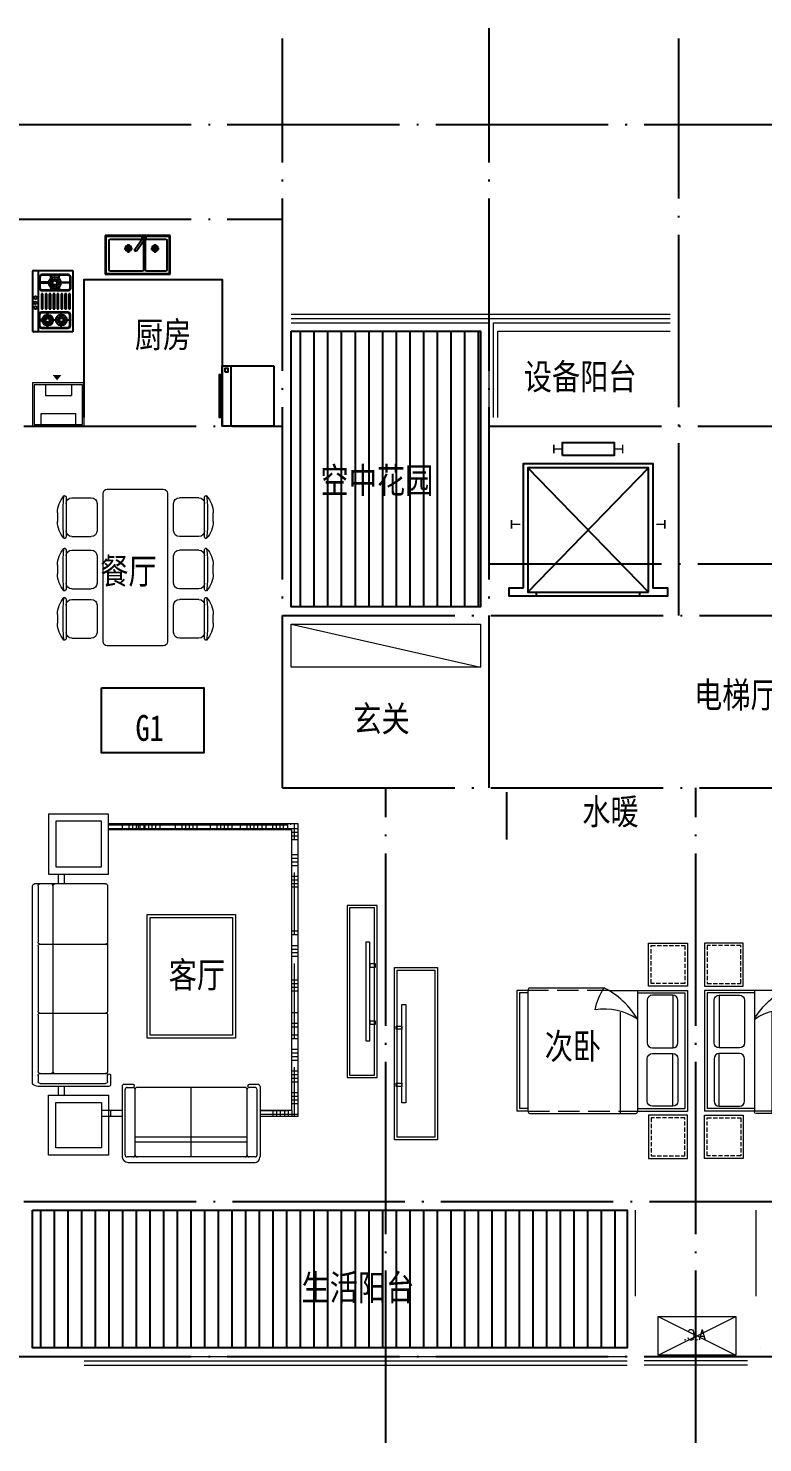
# Model space of a CAD drawing. Extents: x 164940 to 3842273, y 640355 to 1124023.
# Drawn here: x 3739985 to 3748510, y 1096471 to 1112888 of the extents above; entities that cross this region are included whole.
import ezdxf
from ezdxf.enums import TextEntityAlignment as Align

# ---------------------------------------------------------------- set-up
doc = ezdxf.new("R2010")
doc.units = 0
doc.header["$LTSCALE"] = 1000
doc.header["$MEASUREMENT"] = 0
for name, pattern in [('ACAD_ISO02W100', [15, 12, -3]), ('DASH', [0.35, 0.25, -0.1]), ('DOTE', [2.4200000000000004, 2, -0.2, 0.02, -0.2])]:
    doc.linetypes.add(name, pattern=pattern)
for name, color, linetype, lineweight in [('-家具', 33, 'Continuous', 9), ('fd', 4, 'Continuous', 5), ('家具', 33, 'Continuous', 5), ('房建名称', 7, 'Continuous', 0), ('看线', 5, 'Continuous', 0)]:
    doc.layers.add(name, color=color, linetype=linetype, lineweight=lineweight)
for name, color, linetype in [('-文字', 7, 'Continuous'), ('13fix', 154, 'Continuous'), ('DOTE', 1, 'DOTE'), ('HACTH', 8, 'Continuous'), ('hz', 254, 'Continuous'), ('STAIR', 43, 'Continuous'), ('WALL', 255, 'Continuous'), ('WINDOW', 4, 'Continuous'), ('管井', 236, 'Continuous')]:
    doc.layers.add(name, color=color, linetype=linetype)
doc.styles.add('-黑体', font='SIMHEI.TTF', dxfattribs={"width": 0.8})
doc.styles.add('DIM_FONT', font='SIMPLEX', dxfattribs={"width": 0.7, "bigfont": 'GBCBIG'})

# ---------------------------------------------------------------- blocks, each defined once
blk = doc.blocks.new('111')
at = {"linetype": 'ACAD_ISO02W100'}
for p, q in [((1000, 0), (0, 500)), ((1000, 500), (0, 0))]:
    blk.add_line(p, q, dxfattribs=at)
blk.add_lwpolyline([(0, 500), (0, 0), (1000, 0), (1000, 500)], close=True, dxfattribs=at)
at = {"style": 'DIM_FONT', "width": 0.8}
blk.add_text('A.C.', height=140, dxfattribs=at).set_placement((675.4934317702428, 261.8372856484493), align=Align.MIDDLE_RIGHT)
blk = doc.blocks.new('dgfgf')
at = {"layer": '家具'}
blk.add_lwpolyline([(7597.416674697219, -62676.15392832961), (7147.416674697219, -62676.15392832962), (7147.41667469719, -63176.15392832961), (7597.416674697219, -63176.15392832962), (7597.416674697219, -62676.15392832961), (7517.416674697219, -62676.1539283296)], dxfattribs=at)
at = {"layer": '家具', "color": 251, "linetype": 'DASH', "ltscale": 0.2}
blk.add_lwpolyline([(7567.416674697248, -62706.1539283296), (7177.416674697248, -62706.1539283296), (7177.416674697248, -63146.1539283296), (7567.416674697248, -63146.1539283296)], close=True, dxfattribs=at)
blk = doc.blocks.new('A$C72813290')
at = {"layer": '家具'}
for p, q in [((1829.95784014184, 1979.999766454275), (599.0947513121646, 1979.999766453984)), ((779.4731696231756, 802.6157019819366), (779.4731696231756, 1979.999766454042)), ((579.0947513121646, 1949.999766453984), (-0.0004400380421429873, 1949.999766453984)), ((-0.0004400378093123436, 549.9997664540424), (-0.0004400380421429873, 1949.999766453984)), ((29.99955996219069, 579.9997664540424), (29.99955996195786, 1919.999766453984)), ((579.0947513121646, 1919.999766453984), (29.99955996195786, 1919.999766453984)), ((169.8553271642886, 1894.542072444805), (169.8553271642886, 1282.784345983411)), ((579.0947513123974, 550.0329755522544), (579.0947513121646, 1959.999766453984)), ((1849.957517702365, 550.0287959629786), (1849.957837680355, 1949.999766453984)), ((1849.95784014184, 1949.999766453984), (1979.95784014184, 1949.999766454042)), ((1849.95784014184, 1919.999766453984), (1949.95784014184, 1919.999766453984)), ((1949.957840142073, 580.0320110495668), (1949.95784014184, 1919.999766453984)), ((1979.957840142073, 550.0329755522544), (1979.95784014184, 1949.999766453984)), ((169.8553271642886, 605.4574604632217), (169.8553271642886, 1217.215186924615)), ((912.3110353862867, 549.999766454217), (-0.0004400378093123436, 549.9997664540424)), ((579.0947513123974, 579.9997664541588), (29.99955996219069, 579.9997664540424)), ((1829.95784014184, 519.9997664539842), (967.0600076857954, 519.9997664539842)), ((1849.957525086589, 580.0287959786947), (1949.957840142073, 580.0320110495668)), ((1849.957517702365, 550.0289318990544), (1979.957840142073, 550.0329755522544))]:
    blk.add_line(p, q, dxfattribs=at)
at = {"layer": '家具', "linetype": 'DASH'}
for p, q in [((1849.95784014184, 1949.999766453984), (579.0947513121646, 1949.999766453984)), ((912.3110353862867, 549.999766454217), (1849.957517702365, 550.0289318990544))]:
    blk.add_line(p, q, dxfattribs=at)
at = {"layer": '家具'}
for points in [[(169.8553271642886, 1894.542072444805), (405.2527041111607, 1894.542072444805, -0.4142135623730953), (465.2527041111607, 1834.542072444805), (465.2527041111607, 1342.784345983411, -0.414213562373095), (405.2527041111607, 1282.784345983411), (169.8553271642886, 1282.784345983411, -0.414213562373095), (109.8553271642886, 1342.784345983411), (109.8553271642886, 1834.542072444805, -0.414213562373095)], [(169.8553271642886, 605.4574604632217), (405.2527041111607, 605.4574604632217, 0.4142135623730953), (465.2527041111607, 665.4574604632217), (465.2527041111607, 1157.215186924615, 0.414213562373095), (405.2527041111607, 1217.215186924615), (169.8553271642886, 1217.215186924615, 0.414213562373095), (109.8553271642886, 1157.215186924615), (109.8553271642886, 665.4574604632217, 0.414213562373095)]]:
    blk.add_lwpolyline(points, format="xyb", close=True, dxfattribs=at)
blk.add_lwpolyline([(579.0947513121646, 882.6449155855225, 0.1803020398392493), (1070.7905931524, 774.6378976947162, -0.08863692969021798), (967.063956128899, 520.1277483065496, 28871.27155084922)], format="xyb", dxfattribs=at)
for centre, radius, start, end in [((599.0947513121646, 1959.999766453984), 20, 90, 180), ((1819.313379895408, 1951.236795470933), 30.66941528179127, 357.6883884843629, 69.69174006235002), ((1391.535863609053, 1363.264173914329), 943.9573255325126, 210.6074670288699, 243.2773086986502), ((1819.276255795499, 548.7883458647993), 30.70632750165869, 290.3566406252505, 2.315219899535929)]:
    blk.add_arc(centre, radius, start, end, dxfattribs=at)
blk.add_blockref('dgfgf', (-7147.417114735115, 65176.15369478357), dxfattribs=at)
at = {"layer": '家具', "xscale": -1, "rotation": 180}
blk.add_blockref('dgfgf', (-7147.417114735115, -62676.1541618756), dxfattribs=at)
blk = doc.blocks.new('A$C2FB07499')
at = {"ltscale": 0.5}
blk.add_lwpolyline([(499.9999030754261, -2.977030817419291e-06), (-9.692457388155162e-05, -2.977030817419291e-06), (-9.692457388155162e-05, 1999.999997022969), (499.9999030754261, 1999.999997022969)], close=True, dxfattribs=at)
at = {"color": 251, "ltscale": 40}
for points in [[(469.9999030754261, 29.99999702296918), (29.99990307542612, 29.99999702296918), (29.99990307542612, 1969.999997022969), (469.9999030754261, 1969.999997022969)], [(368.0062037147145, 1572.054374715095), (414.5079044410231, 1572.054374715095), (414.5079044410231, 427.9456193309197), (368.0062037147145, 427.9456193309197)], [(414.5079044410231, 1381.046087849139), (479.9999030754407, 1381.046087849139), (479.9999030754407, 1342.711880616564), (414.5079044410231, 1342.711880616564)], [(414.5079044410231, 716.8923749520254), (479.9999030754407, 716.8923749520254), (479.9999030754407, 678.5581677194459), (414.5079044410231, 678.5581677194459)]]:
    blk.add_lwpolyline(points, close=True, dxfattribs=at)
blk = doc.blocks.new('A$C45025D1E')
for p, q in [((1620.000082479499, 50.00004695117241), (220.0000824794988, 1490.000046951172)), ((1620.000082479499, 1490.000046951143), (220.0000824794988, 50.00004695117241)), ((320.0000824794988, 4.695117240771651e-05), (320.0000824794988, 50.00004695117241)), ((1520.000082479499, 4.695117240771651e-05), (1520.000082479499, 50.00004695117241))]:
    blk.add_line(p, q)
at = {"const_width": 18}
for points in [[(520.0000824794988, 1760.000046951172), (520.0000824794988, 1660.000046951172)], [(620.0000824794988, 1710.000046951172), (520.0000824794988, 1710.000046951172)], [(1220.000082479499, 1710.000046951172), (1320.000082479499, 1710.000046951172)], [(1320.000082479499, 1760.000046951172), (1320.000082479499, 1660.000046951172)], [(30.00008247949881, 885.0000469511724), (30.00008247949881, 785.0000469511724)], [(130.0000824794988, 835.0000469511724), (30.00008247949881, 835.0000469511724)], [(1710.000082479499, 835.0000469511724), (1810.000082479499, 835.0000469511724)], [(1810.000082479499, 885.0000469511724), (1810.000082479499, 785.0000469511724)]]:
    blk.add_lwpolyline(points, dxfattribs=at)
for points in [[(1220.000082479499, 1635.000046951172), (1220.000082479499, 1785.000046951143), (620.0000824794988, 1785.000046951143), (620.0000824794988, 1635.000046951172)], [(1670.000082479499, 100.0000469511724), (1670.000082479499, 1540.000046951143), (170.0000824794988, 1540.000046951143), (170.0000824794988, 100.0000469511724), (8.247949881479144e-05, 100.0000469511724), (8.247949881479144e-05, 4.695117240771651e-05), (1840.000082479499, 4.695117240771651e-05), (1840.000082479499, 100.0000469511724)], [(220.0000824794988, 50.00004695117241), (220.0000824794988, 1490.000046951172), (1620.000082479499, 1490.000046951143), (1620.000082479499, 50.00004695117241)]]:
    blk.add_lwpolyline(points, close=True)
blk = doc.blocks.new('A$C6CE46E26')
at = {"layer": 'fd'}
blk.add_lwpolyline([(-0.001959714805707335, 283.7681710887118, 100, 0, 0), (61.97854170179926, 283.7681710887118, 0, 0, 0)], format="xyseb", dxfattribs=at)
at = {"layer": '家具'}
for p, q in [((445.3344271304086, 98.26441085286206), (445.3344271304086, 501.7349479740369)), ((572.3344271304086, 501.7349479740369), (445.3344271304086, 501.7349479740369)), ((112.3344271304086, 451.7349479740369), (239.3344271304086, 451.7349479740369)), ((239.3344271304086, 148.2644108528621), (239.3344271304086, 451.7349479740369)), ((112.3344271304086, 148.2644108528621), (239.3344271304086, 148.2644108528621)), ((572.3344271304086, 98.26441085286206), (445.3344271304086, 98.26441085286206))]:
    blk.add_line(p, q, dxfattribs=at)
for points in [[(592.3344271304086, -0.0003205764223821461), (592.3344271304086, 599.9996794032049), (92.33442713040859, 599.9996794032049), (92.33442713040859, -0.0003205764223821461)], [(572.3344271304086, 19.99967942357762), (572.3344271304086, 579.9996794032049), (112.3344271304086, 579.9996794032049), (112.3344271304086, 19.99967942357762)]]:
    blk.add_lwpolyline(points, close=True, dxfattribs=at)
blk = doc.blocks.new('xc1')
for p, q in [((-378.479559328407, 0), (-378.479559328407, 450)), ((-378.479559328407, 450), (378.479559328407, 450)), ((-368.479559328407, 10), (-368.479559328407, 440)), ((-368.479559328407, 440), (368.479559328407, 440)), ((-337.7741475421935, 393.4109874444548), (-337.7741475421935, 50.34326487750513)), ((-105.4814500464126, 408.4109874444548), (-322.7741475421935, 408.4109874444548)), ((-200.7713974397629, 248.1341190802632), (-200.7713974397629, 348.3189120593015)), ((-90.48145004641265, 50.34326487750513), (-90.48145004641265, 393.4109874444548)), ((-63.46327990386635, 426.5922091635293), (-85.18003832641989, 411.4023201439995)), ((-85.18003832641989, 411.4023201439995), (11.55814302526414, 273.0971809896873)), ((-67.93655653111637, 393.4109874444548), (-67.93655653111637, 50.34326487750513)), ((33.27490144781768, 288.2870700092171), (-63.46327990386635, 426.5922091635293)), ((316.1396116139367, 408.4109874444548), (-52.93655653111637, 408.4109874444548)), ((107.6144208582118, 248.1341190802632), (107.6144208582118, 348.3189120593015)), ((331.1396116139367, 50.34326487750513), (331.1396116139367, 393.4109874444548)), ((368.479559328407, 440), (368.479559328407, 10)), ((378.479559328407, 450), (378.479559328407, 0)), ((-152.5775352483615, 299.6288677822449), (-248.6143078319728, 299.6288677822449)), ((155.8082830496132, 299.6288677822449), (59.77151046600193, 299.6288677822449)), ((378.479559328407, 0), (-378.479559328407, 0)), ((368.479559328407, 10), (-368.479559328407, 10)), ((-322.7741475421935, 35.34326487750513), (-105.4814500464126, 35.34326487750513)), ((-52.93655653111637, 35.34326487750513), (316.1396116139367, 35.34326487750513))]:
    blk.add_line(p, q)
for centre, radius in [((-200.7713974397629, 299.6288677822449), 36.13484355663392), ((107.6144208582118, 299.6288677822449), 36.13484355663392), ((-200.7713974397629, 299.6288677822449), 27.13484355663391), ((107.6144208582118, 299.6288677822449), 27.13484355663391)]:
    blk.add_circle(centre, radius)
for centre, radius, start, end in [((-322.7741475421935, 393.4109874444548), 15, 90, 180), ((-105.4814500464126, 393.4109874444548), 15, 0, 90), ((-74.32165911514312, 418.9972646537353), 21.70012077171123, 342.6067890294068, 267.3353041389163), ((-52.93655653111637, 393.4109874444548), 15, 90, 180), ((316.1396116139367, 393.4109874444548), 15, 0, 90), ((22.41652223654091, 280.6921254994231), 13.25094642638578, 214.9710466112959, 34.97104661129587), ((-322.7741475421935, 50.34326487750513), 15, 180, 270), ((-105.4814500464126, 50.34326487750513), 15, 270, 0), ((-52.93655653111637, 50.34326487750513), 15, 180, 270), ((316.1396116139367, 50.34326487750513), 15, 270, 0)]:
    blk.add_arc(centre, radius, start, end)
blk = doc.blocks.new('m')
for p, q in [((-355.7634913567454, 468.8472961771768), (355.7770910095423, 468.8472963962122)), ((-355.7634912151843, 10.23512042936636), (-355.7634913567454, 468.8472961771768)), ((-307.4981349818408, 413.7893175088684), (-307.4981348877773, 107.3488909411826)), ((-299.4981349818408, 413.7893175113131), (-299.4981348877773, 107.3488909436273)), ((-151.7539077568799, 443.7893175567733), (-277.4981349911541, 443.7893175180652)), ((-151.7539077550173, 435.7893175568315), (-277.4981349892914, 435.7893175180652)), ((-218.4098225226626, 441.1951235950692), (-213.834559594281, 441.1951235964661)), ((-218.409822486341, 323.3859023717232), (-218.4098225226626, 441.1951235950692)), ((-213.834559594281, 441.1951235964661), (-213.8345595588908, 323.3859023731202)), ((-129.7539076535031, 107.3488909958978), (-129.753907748498, 413.7893175635836)), ((-121.7539076535031, 107.3488909983425), (-121.7539077475667, 413.7893175660283)), ((89.58245554473251, 437.4555363449617), (-86.63627119269222, 437.4555362907122)), ((-86.63627119269222, 437.4555362907122), (-86.63627118710428, 420.7992306943634)), ((-86.63627118710428, 420.7992306943634), (89.58245554938912, 420.7992307485547)), ((89.58245555870235, 392.1203606511699), (-86.63627117872238, 392.1203605969204)), ((-86.63627117872238, 392.1203605969204), (-86.63627117313445, 375.4640550005133)), ((-86.63627117313445, 375.4640550005133), (89.58245556335896, 375.4640550547629)), ((89.58245557267219, 346.7851849573781), (-86.63627116475254, 346.7851849031285)), ((-86.63627116475254, 346.7851849031285), (-86.63627115916461, 330.1288793067215)), ((-86.63627115916461, 330.1288793067215), (89.5824555773288, 330.128879360971)), ((89.58245554938912, 420.7992307485547), (89.58245554473251, 437.4555363449617)), ((89.58245556335896, 375.4640550547629), (89.58245555870235, 392.1203606511699)), ((89.5824555773288, 330.128879360971), (89.58245557267219, 346.7851849573781)), ((128.2859316123649, 409.030494861654), (128.2859317064285, 102.5900682939682)), ((128.3411434413865, 332.571567013918), (188.0642791669816, 332.5715670323116)), ((128.3411434432492, 327.9963040862931), (128.3411434413865, 332.571567013918)), ((136.2859316123649, 409.0304948641569), (136.2859317064285, 102.5900682964711)), ((284.0301588373259, 439.0304949096171), (158.2859316030517, 439.030494870909)), ((284.0301588391885, 431.0304949096171), (158.2859316058457, 431.030494870909)), ((188.0642791669816, 332.5715670323116), (188.0642791679129, 327.9963041046867)), ((215.4765744255856, 441.1233369074762), (220.0518373530358, 441.1233369088732)), ((215.4765744488686, 365.4116468434222), (215.4765744255856, 441.1233369074762)), ((220.0518373772502, 365.4116468448774), (215.4765744488686, 365.4116468434222)), ((220.0518373530358, 441.1233369088732), (220.0518373772502, 365.4116468448774)), ((313.7402029698715, 332.5715670710197), (254.0170672442764, 332.5715670526261)), ((254.0170672442764, 332.5715670526261), (254.017067246139, 327.9963041250012)), ((306.0301589407027, 102.5900683486834), (306.0301588466391, 409.0304949163692)), ((313.7402029708028, 327.9963041433366), (313.7402029698715, 332.5715670710197)), ((314.0301589407027, 102.5900683511281), (314.0301588466391, 409.0304949188139)), ((355.7770910095423, 468.8472963962122), (355.7770911511034, 9.764874946675263)), ((-307.397068053484, 317.9250673094648), (-308.9522854499519, 313.138600325794)), ((-308.9522854499519, 313.138600325794), (-259.8533440856263, 297.1853872289648)), ((-308.9522854173556, 207.9996081233257), (-259.8533440632746, 223.9528212504229)), ((-307.3970680180937, 203.2131411405862), (-308.9522854173556, 207.9996081233257)), ((-258.2981266891584, 301.9718542126939), (-307.397068053484, 317.9250673094648)), ((-258.2981266630813, 219.1663542676833), (-307.3970680180937, 203.2131411405862)), ((-259.8533440856263, 297.1853872289648), (-258.2981266891584, 301.9718542126939)), ((-259.8533440632746, 223.9528212504229), (-258.2981266630813, 219.1663542676833)), ((-213.8345595588908, 323.3859023731202), (-218.409822486341, 323.3859023717232)), ((-213.8345595197752, 197.7523061345564), (-218.4098224472255, 197.7523061331594)), ((-218.4098224472255, 197.7523061331594), (-218.4098224109039, 79.94308490987169)), ((-213.8345594834536, 79.94308491126867), (-213.8345595197752, 197.7523061345564)), ((-170.9539159722626, 301.9718542395858), (-121.8549746181816, 317.9250673666247)), ((-169.3986985730007, 297.1853872568463), (-170.9539159722626, 301.9718542395858)), ((-169.398698550649, 223.9528212782461), (-170.9539159471169, 219.1663542945753)), ((-170.9539159471169, 219.1663542945753), (-121.8549745827913, 203.2131411977462)), ((-120.2997572179884, 313.138600383827), (-169.3986985730007, 297.1853872568463)), ((-120.2997571853921, 207.999608181417), (-169.398698550649, 223.9528212782461)), ((-121.8549746181816, 317.9250673666247), (-120.2997572179884, 313.138600383827)), ((-121.8549745827913, 203.2131411977462), (-120.2997571853921, 207.999608181417)), ((89.58245558664203, 301.4500092635863), (-86.6362711507827, 301.4500092093367)), ((-86.6362711507827, 301.4500092093367), (-86.63627114519477, 284.7937036129297)), ((-86.63627114519477, 284.7937036129297), (89.58245559129864, 284.793703667121)), ((89.58245560061187, 256.1148335697362), (-86.63627113681287, 256.1148335154867)), ((-86.63627113681287, 256.1148335154867), (-86.63627113122493, 239.4585279190796)), ((-86.63627113122493, 239.4585279190796), (89.58245560526848, 239.4585279733292)), ((89.5824556145817, 210.7796578759444), (-86.63627112284303, 210.7796578216949)), ((-86.63627112284303, 210.7796578216949), (-86.63627111725509, 194.1233522252878)), ((-86.63627111725509, 194.1233522252878), (89.58245561923832, 194.1233522795374)), ((89.58245562762022, 165.4444821820944), (-86.63627110887319, 165.444482127903)), ((-86.63627110887319, 165.444482127903), (-86.63627110328525, 148.788176531496)), ((89.58245559129864, 284.793703667121), (89.58245558664203, 301.4500092635863)), ((89.58245560526848, 239.4585279733292), (89.58245560061187, 256.1148335697362)), ((89.58245561923832, 194.1233522795374), (89.5824556145817, 210.7796578759444)), ((89.58245563320816, 148.7881765857455), (89.58245562762022, 165.4444821820944)), ((188.0642791679129, 327.9963041046867), (128.3411434432492, 327.9963040862931)), ((128.3411434907466, 174.8180093244882), (188.0642792154104, 174.8180093428819)), ((128.3411434916779, 170.2427463968634), (128.3411434907466, 174.8180093244882)), ((188.0642792163417, 170.242746415257), (128.3411434916779, 170.2427463968634)), ((188.0642792154104, 174.8180093428819), (188.0642792163417, 170.242746415257)), ((217.6099670212716, 301.4901975846151), (222.1852299487218, 301.4901975860121)), ((217.6099670501426, 206.5922179786721), (217.6099670212716, 301.4901975846151)), ((222.1852299775928, 206.5922179801273), (217.6099670501426, 206.5922179786721)), ((222.1852299487218, 301.4901975860121), (222.1852299775928, 206.5922179801273)), ((254.017067246139, 327.9963041250012), (313.7402029708028, 327.9963041433366)), ((313.7402030183002, 174.8180093815899), (254.0170672927052, 174.8180093631963)), ((254.0170672927052, 174.8180093631963), (254.0170672945678, 170.2427464355133)), ((254.0170672945678, 170.2427464355133), (313.7402030192316, 170.2427464539069)), ((313.7402030192316, 170.2427464539069), (313.7402030183002, 174.8180093815899)), ((355.7770911324769, 68.10911868780386), (-355.7634912338108, 68.10911846876843)), ((-345.7702911831439, 0.2351227444014512), (345.7702911831439, -0.2351227444014512)), ((-277.498134881258, 85.34889095037943), (-151.7539076469839, 85.34889098908752)), ((-277.498134878464, 77.34889095043764), (-151.7539076441899, 77.34889098914573)), ((-218.4098224109039, 79.94308490987169), (-213.8345594834536, 79.94308491126867)), ((-86.63627110328525, 148.788176531496), (89.58245563320816, 148.7881765857455)), ((89.58245564159006, 120.1093064883025), (-86.63627109490335, 120.109306434053)), ((-86.63627109490335, 120.109306434053), (-86.63627108931541, 103.4530008377042)), ((-86.63627108931541, 103.4530008377042), (89.582455647178, 103.4530008919537)), ((89.582455647178, 103.4530008919537), (89.58245564159006, 120.1093064883025)), ((158.2859317129478, 80.59006830322323), (284.0301589472219, 80.59006834193133)), ((158.2859317157418, 72.59006830322323), (284.0301589500159, 72.59006834193133)), ((223.2520308410749, 144.0770523414831), (218.6767679136246, 144.0770523400861)), ((218.6767679136246, 144.0770523400861), (218.6767679359764, 70.49722630286124)), ((218.6767679359764, 70.49722630286124), (223.2520308634266, 70.49722630425822)), ((223.2520308634266, 70.49722630425822), (223.2520308410749, 144.0770523414831))]:
    blk.add_line(p, q)
for centre, radius in [((218.9072806527838, 333.9015747685917), 63.72115244483573), ((218.9072806527838, 333.9015747685917), 42.97429082557129), ((218.9072806527838, 333.9015747685917), 37.97429082557129), ((218.9072806527838, 333.9015747685917), 22.97429082557131), ((-213.3104646811262, 257.094074982102), 70.09326768931929), ((-213.3104646811262, 257.094074982102), 47.27171990812843), ((-213.3104646811262, 257.094074982102), 41.77171990812843), ((-213.3104646811262, 257.094074982102), 25.27171990812844), ((221.0406732540578, 174.0161530530313), 63.72115244483573), ((221.0406732540578, 174.0161530530313), 42.97429082557129), ((221.0406732540578, 174.0161530530313), 37.97429082557129), ((221.0406732540578, 174.0161530530313), 22.97429082557131), ((-40.58477921504527, 34.40674316883087), 16.15891210973495), ((18.94860550202429, 29.64779873104999), 16.15891210973495), ((76.10056280810386, 32.02727097668685), 16.15891210973495)]:
    blk.add_circle(centre, radius)
for centre, radius, start, end in [((-277.4981349818408, 413.7893175180652), 30.00000000000049, 90, 180.0000000166753), ((-277.4981349818408, 413.7893175181234), 21.99999999998268, 90, 180.0000000166753), ((-151.753907748498, 413.7893175568315), 29.99999999998959, 1.667526652835144e-08, 90), ((-151.753907748498, 413.7893175568315), 21.99999999999721, 1.667526652835144e-08, 90), ((158.2859316123649, 409.030494870909), 30.00000000000779, 90, 180.0000000166753), ((158.2859316123649, 409.030494870909), 22.00000000000087, 90, 180.0000000166753), ((284.0301588466391, 409.0304949096171), 30.00000000000414, 1.667526652835144e-08, 90), ((284.0301588466391, 409.0304949096171), 21.99999999998265, 1.667526652835144e-08, 90), ((-345.7634912151843, 10.23512043245137), 9.999999999999995, 180.0000000166753, 269.9610390505068), ((-277.4981348877773, 107.3488909504376), 29.99999999998959, 180.0000000166753, 270), ((-277.4981348877773, 107.3488909504376), 22.00000000001177, 180.0000000166753, 270), ((-151.7539076535031, 107.3488909891457), 30.0000000000005, 270, 1.667526652835144e-08), ((-151.7539076535031, 107.3488909890875), 21.99999999998994, 270, 1.667526652835144e-08), ((158.2859317064285, 102.5900683032232), 30.00000000001871, 180.0000000166753, 270), ((158.2859317064285, 102.5900683032232), 22.00000000001177, 180.0000000166753, 270), ((284.0301589407027, 102.5900683419313), 29.99999999998596, 270, 1.667526652835144e-08), ((284.0301589407027, 102.5900683419313), 21.99999999998994, 270, 1.667526652835144e-08), ((345.7770911511034, 9.764874943590257), 9.999999999999995, 269.9610390505068, 1.667526652835144e-08)]:
    blk.add_arc(centre, radius, start, end)
blk = doc.blocks.new('d2')
blk.add_line((350, -500), (-350, -500))
for points in [[(350, 0), (-350, 0), (-350, -600), (350, -600)], [(-250, -620), (250, -620), (250, -600), (-250, -600)], [(-250, -620), (-250, -630), (250, -630), (250, -620)], [(280, -570), (280, -530), (320, -530), (320, -570)]]:
    blk.add_lwpolyline(points, close=True)
blk = doc.blocks.new('R37777777777')
at = {"layer": '-家具', "ltscale": 0.5}
blk.add_lwpolyline([(1083651.513411456, -53168.71019325254), (1083301.513411456, -53168.71019325254), (1083301.513411456, -55168.71019325254), (1083651.513411456, -55168.71019325254)], close=True, dxfattribs=at)
at = {"layer": '-家具', "color": 251, "ltscale": 40}
for points in [[(1083621.513411456, -53198.71019325254), (1083331.513411456, -53198.71019325254), (1083331.513411456, -55138.71019325254), (1083621.513411456, -55138.71019325254)], [(1083519.519712096, -54740.76457094471), (1083566.021412822, -54740.76457094471), (1083566.021412822, -53596.65581556049), (1083519.519712096, -53596.65581556049)], [(1083566.021412822, -53885.6025711816), (1083631.513411456, -53885.6025711816), (1083631.513411456, -53847.26836394903), (1083566.021412822, -53847.26836394903)], [(1083566.021412822, -54549.7562840787), (1083631.513411456, -54549.7562840787), (1083631.513411456, -54511.42207684612), (1083566.021412822, -54511.42207684612)]]:
    blk.add_lwpolyline(points, close=True, dxfattribs=at)
blk = doc.blocks.new('A$C6F030B8F')
for p, q in [((273.4950913527282, 1808.523800458119), (372.6282256689738, 1808.523800458119)), ((881.8601397314342, 1808.523800458119), (980.9932740476797, 1808.523800458119)), ((1454.236752417637, 1808.523800458119), (1553.369886733883, 1808.523800458119)), ((93.06165851082187, 1708.523800458119), (553.0616585108219, 1708.523800458119)), ((701.4267068895278, 1708.523800458119), (1161.426706889528, 1708.523800458119)), ((1273.803319575731, 1708.523800458119), (1733.803319575731, 1708.523800458119)), ((98.06165851082187, 1641.023800458119), (98.06165851082187, 1416.023800458119)), ((548.0616585108219, 1641.023800458119), (548.0616585108219, 1416.023800458119)), ((706.4267068895278, 1641.023800458119), (706.4267068895278, 1416.023800458119)), ((1156.426706889528, 1641.023800458119), (1156.426706889528, 1416.023800458119)), ((1278.803319575731, 1641.023800458119), (1278.803319575731, 1416.023800458119)), ((1728.803319575731, 1641.023800458119), (1728.803319575731, 1416.023800458119)), ((165.5616585108219, 1348.523800458119), (480.5616585108219, 1348.523800458119)), ((773.9267068895278, 1348.523800458119), (1088.926706889528, 1348.523800458119)), ((1346.303319575731, 1348.523800458119), (1661.303319575731, 1348.523800458119)), ((0.001522393722552806, 1229.261700655799), (0.001522393722552806, 579.2617006557994)), ((1765.636489627534, 1279.261700655799), (50.00152239372255, 1279.261700655799)), ((1815.636489627534, 579.2617006557994), (1815.636489627534, 1229.261700655799)), ((50.00152239372255, 529.2617006557994), (1765.636489627534, 529.2617006557994)), ((98.06165851082187, 167.4996008534799), (98.06165851082187, 392.4996008534799)), ((480.5616585108219, 459.9996008534799), (165.5616585108219, 459.9996008534799)), ((548.0616585108219, 167.4996008534799), (548.0616585108219, 392.4996008534799)), ((706.4267068895278, 167.4996008534799), (706.4267068895278, 392.4996008534799)), ((1088.926706889528, 459.9996008534799), (773.9267068895278, 459.9996008534799)), ((1156.426706889528, 167.4996008534799), (1156.426706889528, 392.4996008534799)), ((1278.803319575731, 167.4996008534799), (1278.803319575731, 392.4996008534799)), ((1661.303319575731, 459.9996008534799), (1346.303319575731, 459.9996008534799)), ((1728.803319575731, 167.4996008534799), (1728.803319575731, 392.4996008534799)), ((553.0616585108219, 99.99960085347993), (93.06165851082187, 99.99960085347993)), ((1161.426706889528, 99.99960085347993), (701.4267068895278, 99.99960085347993)), ((1733.803319575731, 99.99960085347993), (1273.803319575731, 99.99960085347993)), ((372.6282256689738, -0.0003991465200670063), (273.4950913527282, -0.0003991465200670063)), ((980.9932740476797, -0.0003991465200670063), (881.8601397314342, -0.0003991465200670063)), ((1553.369886733883, -0.0003991465200670063), (1454.236752417637, -0.0003991465200670063))]:
    blk.add_line(p, q)
for centre, radius, start, end in [((283.2160704217386, 1493.083929135872), 315.5896225382623, 91.76513784487254, 130.7265433118913), ((362.9072465999634, 1493.083929135872), 315.5896225382623, 49.27345668810868, 88.23486215512744), ((891.5811188004445, 1493.083929135872), 315.5896225382623, 91.76513784487254, 130.7265433118913), ((971.2722949786694, 1493.083929135872), 315.5896225382623, 49.27345668810868, 88.23486215512744), ((1463.957731486647, 1493.083929135872), 315.5896225382623, 91.76513784487254, 130.7265433118913), ((1543.648907664872, 1493.083929135872), 315.5896225382623, 49.27345668810868, 88.23486215512744), ((83.83425769075984, 1724.66957237653), 10, 130.7265433118913, 202.6699912160863), ((93.06165851082187, 1728.523800458119), 20, 202.6699912160863, 270), ((323.0616585108219, -969.3144502629293), 2712.716921149136, 84.80230403046075, 95.19769596953925), ((165.5616585108219, 1641.023800458119), 67.5, 90, 180), ((480.5616585108219, 1641.023800458119), 67.5, 0, 90), ((553.0616585108219, 1728.523800458119), 20, 270, 337.3300087839137), ((562.2890593309421, 1724.66957237653), 10, 337.3300087839137, 49.27345668810868), ((692.1993060694658, 1724.66957237653), 10, 130.7265433118913, 202.6699912160863), ((701.4267068895278, 1728.523800458119), 20, 202.6699912160863, 270), ((931.4267068895278, -969.3144502629293), 2712.716921149136, 84.80230403046075, 95.19769596953925), ((773.9267068895278, 1641.023800458119), 67.5, 90, 180), ((1088.926706889528, 1641.023800458119), 67.5, 0, 90), ((1161.426706889528, 1728.523800458119), 20, 270, 337.3300087839137), ((1170.654107709648, 1724.66957237653), 10, 337.3300087839137, 49.27345668810868), ((1264.575918755669, 1724.66957237653), 10, 130.7265433118913, 202.6699912160863), ((1273.803319575731, 1728.523800458119), 20, 202.6699912160863, 270), ((1503.803319575731, -969.3144502629293), 2712.716921149136, 84.80230403046075, 95.19769596953925), ((1346.303319575731, 1641.023800458119), 67.5, 90, 180), ((1661.303319575731, 1641.023800458119), 67.5, 0, 90), ((1733.803319575731, 1728.523800458119), 20, 270, 337.3300087839137), ((1743.030720395851, 1724.66957237653), 10, 337.3300087839137, 49.27345668810868), ((165.5616585108219, 1416.023800458119), 67.5, 180, 270), ((480.5616585108219, 1416.023800458119), 67.5, 270, 0), ((773.9267068895278, 1416.023800458119), 67.5, 180, 270), ((1088.926706889528, 1416.023800458119), 67.5, 270, 0), ((1346.303319575731, 1416.023800458119), 67.5, 180, 270), ((1661.303319575731, 1416.023800458119), 67.5, 270, 0), ((50.00152239372255, 1229.261700655799), 50, 90, 180), ((1765.636489627534, 1229.261700655799), 50, 0, 90), ((50.00152239372255, 579.2617006557994), 50, 180, 270), ((1765.636489627534, 579.2617006557994), 50, 270, 0), ((165.5616585108219, 392.4996008534799), 67.5, 90, 180), ((480.5616585108219, 392.4996008534799), 67.5, 0, 90), ((773.9267068895278, 392.4996008534799), 67.5, 90, 180), ((1088.926706889528, 392.4996008534799), 67.5, 0, 90), ((1346.303319575731, 392.4996008534799), 67.5, 90, 180), ((1661.303319575731, 392.4996008534799), 67.5, 0, 90), ((165.5616585108219, 167.4996008534799), 67.5, 180, 270), ((480.5616585108219, 167.4996008534799), 67.5, 270, 0), ((773.9267068895278, 167.4996008534799), 67.5, 180, 270), ((1088.926706889528, 167.4996008534799), 67.5, 270, 0), ((1346.303319575731, 167.4996008534799), 67.5, 180, 270), ((1661.303319575731, 167.4996008534799), 67.5, 270, 0), ((83.83425769075984, 83.85382893512724), 10, 157.3300087839137, 229.2734566881087), ((93.06165851082187, 79.99960085347993), 20, 90, 157.3300087839137), ((283.2160704217386, 315.4394721757271), 315.5896225382623, 229.2734566881087, 268.2348621551275), ((323.0616585108219, 2777.837851574528), 2712.716921149136, 264.8023040304607, 275.1976959695393), ((362.9072465999634, 315.4394721757271), 315.5896225382623, 271.7651378448725, 310.7265433118913), ((553.0616585108219, 79.99960085347993), 20, 22.66999121608625, 90), ((562.2890593309421, 83.85382893512724), 10, 310.7265433118913, 22.66999121608625), ((692.1993060694658, 83.85382893512724), 10, 157.3300087839137, 229.2734566881087), ((701.4267068895278, 79.99960085347993), 20, 90, 157.3300087839137), ((891.5811188004445, 315.4394721757271), 315.5896225382623, 229.2734566881087, 268.2348621551275), ((931.4267068895278, 2777.837851574528), 2712.716921149136, 264.8023040304607, 275.1976959695393), ((971.2722949786694, 315.4394721757271), 315.5896225382623, 271.7651378448725, 310.7265433118913), ((1161.426706889528, 79.99960085347993), 20, 22.66999121608625, 90), ((1170.654107709648, 83.85382893512724), 10, 310.7265433118913, 22.66999121608625), ((1264.575918755669, 83.85382893512724), 10, 157.3300087839137, 229.2734566881087), ((1273.803319575731, 79.99960085347993), 20, 90, 157.3300087839137), ((1463.957731486647, 315.4394721757271), 315.5896225382623, 229.2734566881087, 268.2348621551275), ((1503.803319575731, 2777.837851574586), 2712.716921149136, 264.8023040304607, 275.1976959695393), ((1543.648907664872, 315.4394721757271), 315.5896225382623, 271.7651378448725, 310.7265433118913), ((1733.803319575731, 79.99960085347993), 20, 22.66999121608625, 90), ((1743.030720395851, 83.85382893512724), 10, 310.7265433118913, 22.66999121608625)]:
    blk.add_arc(centre, radius, start, end)
blk = doc.blocks.new('dfawfsadfasdf')
at = {"ltscale": 20}
for p, q in [((440.3485021339729, 3047.646075791679), (440.3485021339729, 3859.752757518785)), ((1971.825158281717, 3929.343125873944), (510.6965290360386, 3930.100784420269)), ((2042.173185182502, 3046.807319416199), (2042.173185182502, 3858.99509897246)), ((463.2050214139745, 3024.736209804658), (568.3516333620064, 3024.613647678168)), ((614.1586085146992, 3059.382550630718), (1868.389713156503, 3057.92058025999)), ((1914.063289715094, 3024.073424527654), (2019.263319195481, 3023.950800136197)), ((2175.90485157771, 2918.458346249536), (2175.90485157771, 3023.658447198803)), ((2198.788059757208, 3046.541655378183), (3017.443041448132, 3046.541655378183)), ((3081.283875861554, 3011.719382061856), (3081.283875861554, 718.7545617399737)), ((2210.727042951155, 2218.512577279937), (2210.727042951155, 2872.745347459335)), ((727.783146969392, 2487.136307340581), (1750.216743273893, 2487.136307340581)), ((727.783146969392, 1052.04701741715), (727.783146969392, 2487.136307340581)), ((1750.216743273893, 2487.136307340581), (1750.216743273893, 1052.04701741715)), ((2210.727042951155, 718.5142042031512), (2210.727042951155, 2172.746160921175)), ((1750.216743273893, 1052.04701741715), (727.783146969392, 1052.04701741715)), ((2233.610251130536, 695.6309960237704), (2996.284868770745, 695.6309960240033)), ((2996.971735786996, 695.7023996065836), (3060.812570200418, 695.7023996065836))]:
    blk.add_line(p, q, dxfattribs=at)
for p, q in [((476.0979407549603, 3843.045160271693), (475.2113416795619, 3082.427735565463)), ((499.3398337853141, 3866.232933454216), (569.0009151283884, 3866.151734354207)), ((569.0009151283884, 3866.151734354207), (1871.905380170443, 3864.633028816897)), ((592.1886883107945, 3842.90984132397), (591.3020892349305, 3082.29241661774)), ((1242.214493189007, 3865.367015891476), (1241.274160835659, 3058.651565445354)), ((1869.089765747543, 3864.636310783448), (1915.429269863642, 3865.610593854915)), ((1892.188575542998, 3843.45119904168), (1891.299579143641, 3080.777099539991)), ((1892.188575542532, 3843.45119904168), (1891.299579143175, 3080.777099539991)), ((1892.187376833521, 3842.422820672393), (1891.300777853117, 3081.805477909278)), ((1915.429269863758, 3865.610593855148), (1985.090351206716, 3865.529394754907)), ((2008.278124389122, 3842.28750172467), (2007.391525408719, 3081.670158961555)), ((591.9491499993019, 3637.408822261961), (1891.947838522028, 3636.921801610384)), ((592.0154661412816, 3694.301745396107), (1892.014154664008, 3693.81472474453)), ((0, 3393.988251128932), (0, 0)), ((440.3485021339729, 3393.9882511287), (0, 3393.988251128932)), ((440.3485021339729, 3369.476360505447), (0, 3369.476360505447)), ((44.20337356778327, 2825.048583563184), (44.20337356778327, 3393.988251128932)), ((70.34802690148354, 3323.640224227449), (70.34802690148354, 70.34802690148354)), ((440.3485021339729, 3323.640224227449), (70.34802690148354, 3323.640224227449)), ((74.10646730440203, 3323.640224227449), (74.10646730440203, 3393.988251128932)), ((86.08243333257269, 3323.640224227449), (86.08243333257269, 3327.597300740425)), ((115.9855270691914, 3323.640224227449), (115.9855270691914, 3393.988251128932)), ((440.3485021339729, 3327.597300740657), (127.9614930973621, 3327.597300740657)), ((157.8645868339809, 3323.640224227449), (157.8645868339809, 3393.988251128932)), ((208.2408496163553, 3323.640224227449), (208.2408496163553, 3393.988251128932)), ((250.1199093811447, 3327.597300740425), (250.1199093811447, 3393.988251128932)), ((291.9989691458177, 3323.640224227449), (291.9989691458177, 3393.988251128932)), ((2040.696709515876, 3427.597300740657), (2042.173185182502, 3427.597300740657)), ((2283.376395095023, 3393.988251128932), (2042.173185182502, 3393.988251128932)), ((2283.376395287924, 3323.640224227449), (2042.173185182502, 3323.640224227449)), ((2177.640124010155, 3327.597300740657), (2177.640124010155, 3393.988251128932)), ((70.34802690148354, 3243.839181211079), (0, 3243.839181211079)), ((70.34802690148354, 3201.960121446289), (0, 3201.960121446289)), ((70.34802690148354, 3160.0810616815), (0, 3160.0810616815)), ((2709.473834474338, 3148.641570956213), (2709.473834474338, 3046.541655378185)), ((2779.821861375822, 3148.641570956213), (2779.821861375822, 3046.541655378185)), ((70.34802690148354, 3118.20200191671), (0, 3118.20200191671)), ((70.34802690148354, 2992.564822622342), (0, 2992.564822622342)), ((498.0678609592142, 3059.517869578442), (568.3922232477926, 3059.435897337738)), ((1984.481659421697, 3058.813639681553), (1914.157297133002, 3058.895611922257)), ((2210.727124894271, 2988.836173882475), (2210.727124894271, 2918.511763818096)), ((2994.228192570503, 3011.719382061856), (2233.610333073651, 3011.719382061856)), ((3017.443041448481, 2918.843404516345), (3017.443041448132, 2988.504533184227)), ((70.34802690148354, 2950.685762857553), (0, 2950.685762857553)), ((70.34802690148354, 2908.806703092763), (0, 2908.806703092763)), ((70.34802690148354, 2866.927643327974), (0, 2866.927643327974)), ((2994.228192570503, 2895.628555638716), (2233.610333073651, 2895.628555638716)), ((2845.61999568413, 718.7545617399737), (2845.61999568413, 2872.504989922745)), ((3017.443041448132, 2218.752934816526), (3017.443041448132, 2872.413706761086)), ((70.34802690148354, 2741.290464033606), (0, 2741.290464033606)), ((70.34802690148354, 2699.411404268816), (0, 2699.411404268816)), ((70.34802690148354, 2657.532344504027), (0, 2657.532344504027)), ((70.34802690148354, 2615.653284739237), (0, 2615.653284739237)), ((70.34802690148354, 2490.016105444869), (0, 2490.016105444869)), ((44.20337356778327, 1619.951149208238), (44.20337356778327, 2490.016105444869)), ((70.34802690148354, 2448.13704568008), (0, 2448.13704568008)), ((70.34802690148354, 2356.25798591529), (0, 2356.25798591529)), ((70.34802690148354, 2314.378926150501), (0, 2314.378926150501)), ((760.7587845794624, 2454.160669730511), (1717.241105663823, 2454.160669730511)), ((760.7587845794624, 1085.02265502722), (760.7587845794624, 2454.160669730511)), ((1717.241105663823, 2454.160669730511), (1717.241105663823, 1085.02265502722)), ((70.34802690148354, 2188.741746856133), (0, 2188.741746856133)), ((2996.284868763178, 2195.629369100556), (2233.610251130536, 2195.629369100556)), ((3017.443041448132, 1418.753748278134), (3017.443041448132, 2172.505803384352)), ((70.34802690148354, 1937.467388267396), (0, 1937.467388267396)), ((70.34802690148354, 1895.588328502607), (0, 1895.588328502607)), ((70.34802690148354, 1853.709268737817), (0, 1853.709268737817)), ((70.34802690148354, 1811.830208973028), (0, 1811.830208973028)), ((70.34802690148354, 1536.19302967866), (0, 1536.19302967866)), ((70.34802690148354, 1494.31396991387), (0, 1494.31396991387)), ((70.34802690148354, 1452.434910149081), (0, 1452.434910149081)), ((70.34802690148354, 1410.555850384291), (0, 1410.555850384291)), ((2996.284868763178, 1395.63018256193), (2233.610251130536, 1395.63018256193)), ((3017.443041448132, 718.7545617399737), (3017.443041448132, 1372.50661684596)), ((70.34802690148354, 1284.918671089923), (0, 1284.918671089923)), ((70.34802690148354, 1243.039611325134), (0, 1243.039611325134)), ((44.20337356778327, 564.8537148532923), (44.20337356778327, 1284.918671089923)), ((1717.241105663823, 1085.02265502722), (760.7587845794624, 1085.02265502722)), ((70.34802690148354, 732.36995391245), (0, 732.36995391245)), ((70.34802690148354, 690.4908941476606), (0, 690.4908941476606)), ((2709.473834474367, 695.6309960239123), (2709.473834474367, 581.8323728455362)), ((2779.821861375793, 695.6309960239414), (2779.821861375793, 581.8323728455362)), ((70.34802690148354, 648.6118343828712), (0, 648.6118343828712)), ((70.34802690148354, 606.7327746180817), (0, 606.7327746180817)), ((70.34802690148354, 481.0955953237135), (0, 481.0955953237135)), ((70.34802690148354, 439.2165355589241), (0, 439.2165355589241)), ((70.34802690148354, 397.3374757941347), (0, 397.3374757941347)), ((70.34802690148354, 355.4584160293452), (0, 355.4584160293452)), ((70.34802690148354, 179.821236734977), (0, 179.821236734977)), ((44.20337356778327, 0), (44.20337356778327, 179.821236734977)), ((70.34802690148354, 137.9421769701876), (0, 137.9421769701876)), ((70.34802690148354, 96.06311720539816), (0, 96.06311720539816)), ((2198.758500899508, 54.18405744060874), (0, 54.18405744060874)), ((0, 0), (2198.758500899508, 3.637978807091713e-12)), ((70.34802690148354, 70.34802690148354), (2198.758500899508, 70.34802690148717)), ((86.08243333257269, 0), (86.08243333257269, 12.30499767558649)), ((122.1533035893226, 0), (122.1533035893226, 70.34802690148354)), ((2198.758500899508, 12.30499767581932), (127.9614930973621, 12.30499767581932)), ((170.9876222417224, 12.30499767558649), (170.9876222417224, 70.34802690148354)), ((212.8666820063954, 0), (212.8666820063954, 70.34802690148354)), ((254.7457417711848, 0), (254.7457417711848, 70.34802690148354)), ((296.6248015359743, 12.30499767558649), (296.6248015359743, 70.34802690148354)), ((374.148868446704, 0), (374.148868446704, 70.34802690148354)), ((421.735242040013, 0), (421.735242040013, 70.34802690148354)), ((470.5695606924128, 12.30499767558649), (470.5695606924128, 70.34802690148354)), ((512.4486204570858, 0), (512.4486204570858, 70.34802690148354)), ((554.3276802218752, 0), (554.3276802218752, 70.34802690148354)), ((596.2067399866646, 12.30499767558649), (596.2067399866646, 70.34802690148354)), ((673.7308068973944, 0), (673.7308068973944, 70.34802690148354)), ((766.8614212615648, 0), (766.8614212615648, 70.34802690148354)), ((815.6957399139646, 12.30499767558649), (815.6957399139646, 70.34802690148354)), ((857.5747996786376, 0), (857.5747996786376, 70.34802690148354)), ((899.4538594434271, 0), (899.4538594434271, 70.34802690148354)), ((941.3329192082165, 12.30499767558649), (941.3329192082165, 70.34802690148354)), ((1018.856986118946, 0), (1018.856986118946, 70.34802690148354)), ((1173.510259898962, 0), (1173.510259898962, 70.34802690148354)), ((1222.344578551361, 12.30499767558649), (1222.344578551361, 70.34802690148354)), ((1264.223638316034, 0), (1264.223638316034, 70.34802690148354)), ((1306.102698080824, 0), (1306.102698080824, 70.34802690148354)), ((1347.981757845613, 12.30499767558649), (1347.981757845613, 70.34802690148354)), ((1425.505824756343, 0), (1425.505824756343, 70.34802690148354)), ((1605.257094249246, 0), (1605.257094249246, 70.34802690148354)), ((1654.091412901646, 12.30499767558649), (1654.091412901646, 70.34802690148354)), ((1695.970472666319, 0), (1695.970472666319, 70.34802690148354)), ((1737.849532431108, 0), (1737.849532431108, 70.34802690148354)), ((1779.728592195897, 12.30499767558649), (1779.728592195897, 70.34802690148354)), ((1789.074048502953, 0), (1789.074048502953, 70.34802690148354)), ((1837.908367155353, 12.30499767558649), (1837.908367155353, 70.34802690148354)), ((1857.252659106627, 0), (1857.252659106627, 70.34802690148354)), ((1879.787426920026, 0), (1879.787426920026, 70.34802690148354)), ((1921.666486684815, 0), (1921.666486684815, 70.34802690148354)), ((1963.545546449604, 12.30499767558649), (1963.545546449604, 70.34802690148354)), ((2041.069613360334, 0), (2041.069613360334, 70.34802690148354))]:
    blk.add_line(p, q)
for points in [[(2895.203967180394, 3148.641570956293), (2198.758500899508, 3148.641570956293), (2198.758500899508, 3845.087037237194), (2895.203967180394, 3845.087037237194)], [(2895.203967180394, 581.8323728455362), (2198.758500899508, 581.8323728455362), (2198.758500899508, -114.6130934353641), (2895.203967180394, -114.6130934353641)]]:
    blk.add_lwpolyline(points, close=True, dxfattribs=at)
for points in [[(2811.630511226685, 3232.215026910002), (2282.331956853217, 3232.215026910002), (2282.331956853217, 3761.513581283485), (2811.630511226685, 3761.513581283485)], [(2811.630511226685, 498.2589168918275), (2282.331956853217, 498.2589168918275), (2282.331956853217, -31.03963748165552), (2811.630511226685, -31.03963748165552)]]:
    blk.add_lwpolyline(points, close=True)
for centre, major_axis, ratio, start_param, end_param in [((510.6965290354565, 3859.752757518785), (49.74356686515965, -49.74356686515968), 0.9999999999989152, 2.356194490185183, 3.926990816987784), ((1971.825158281019, 3858.99509897246), (49.74356686516389, -49.7435668651639), 0.9999999999987447, 0.7853981633980759, 2.356194490181788), ((463.231694767368, 3047.619402438169), (16.1808716788311, 16.18087167883109), 0.9999999999934635, 2.355028859954518, 3.925825186750864), ((568.3719283048995, 3042.02477250807), (12.40619277557658, -12.41424283189967), 0.9843085810448724, -0.7941469320344435, 2.34744572155535), ((568.4188966013025, 3082.31908997125), (16.18087167878352, 16.18087167878352), 0.9999999999993547, 3.925825186747918, 5.496621513537082), ((614.1852818683255, 3082.26574326423), (16.18087167877308, 16.18087167877307), 0.9999999999802957, 2.355028859937748, 3.925825186757436), ((1868.416386510013, 3080.803772893269), (16.18087167888955, -16.18087167888956), 0.9999999999557189, 5.496621513515241, 7.067417840364605), ((1868.416386510013, 3080.803772893269), (16.18087167888955, -16.18087167888956), 0.9999999999557189, 5.496621513515241, 7.067417840364605), ((1914.183970486629, 3081.778804555535), (16.18087167871481, 16.18087167871481), 0.9999999999874984, 2.355028859941349, 3.925825186753834), ((1914.137002094765, 3041.484405149473), (12.40619184037719, -12.41426127055885), 0.9843071922759038, 2.347445796428546, 5.489038450018339), ((2019.289992548991, 3046.833992769709), (16.18087167878352, 16.18087167878352), 0.9999999999993547, 3.925825186747918, 5.496621513537082)]:
    blk.add_ellipse(centre, major_axis=major_axis, ratio=ratio, start_param=start_param, end_param=end_param, dxfattribs=at)
for centre, major_axis, ratio, start_param, end_param in [((499.3127738614567, 3843.018100347836), (16.41537706525861, 16.41537706525861), 0.9999999999935012, 0.7842325331606732, 2.355028859954086), ((568.9738552044146, 3842.936901247827), (16.41537706544305, 16.41537706544304), 0.9999999999911071, -0.7865637936469223, 0.7842325331568669), ((615.4035214170581, 3842.882781400112), (16.41537706538476, -16.41537706538477), 0.9999999999981899, 2.355028859951427, 3.925825186753148), ((1868.972543727141, 3842.44988059625), (16.41537706538476, 16.41537706538475), 0.9999999999982017, -0.786563793643375, 0.7842325331583346), ((1869.062628212268, 3841.421477767639), (16.41537706548239, 16.41537706548238), 0.9999999999847389, -0.6978543583677407, 0.7842325331650657), ((1869.062628212268, 3841.421477767406), (16.41537706537946, -16.41537706537947), 0.9999999999995579, 0.8729419684448783, 2.355028859952111), ((1915.402209939901, 3842.395760748535), (16.41537706538476, -16.41537706538477), 0.9999999999982015, 2.355028859951433, 3.925825186743112), ((1915.309728226275, 3841.367570724804), (16.41537706579015, 16.41537706579015), 0.9999999999474024, 0.7842325331837339, 2.26631942465306), ((1915.309728226159, 3841.367570724571), (16.41537706540871, 16.4153770654087), 0.9999999999993272, 0.7842325331577715, 2.266319424679504), ((1985.063291282859, 3842.314561648527), (16.41537706538476, 16.41537706538475), 0.9999999999982017, -0.786563793643375, 0.7842325331583346), ((498.0945343126077, 3082.40106221172), (16.18087167877308, 16.18087167877307), 0.9999999999802957, 2.355028859937748, 3.925825186757436), ((1984.508332775207, 3081.696832314832), (16.18087167865653, -16.18087167865653), 0.9999999999946897, 5.496621513539825, 7.06741784034512), ((2822.405146806501, 2872.504989922745), (16.41537706561391, -16.41537706561392), 0.9999999999899127, 0.7853981634024919, 2.267485054896835), ((2868.834844561759, 718.7545617399737), (16.41537706566159, -16.41537706566159), 0.999999999994236, 3.926990816990123, 5.40907770848465)]:
    blk.add_ellipse(centre, major_axis=major_axis, ratio=ratio, start_param=start_param, end_param=end_param)
at = {"ltscale": 20, "extrusion": (0, 0, -1)}
for centre, major_axis, ratio, start_param, end_param in [((2198.788059757091, 3023.658447198803), (16.18087167898193, -16.18087167898193), 0.9999999999952617, 2.356194490189976, 3.926990816989611), ((3020.770083091222, 2976.709330186481), (49.43492109714919, 49.43492109714918), 0.9999999999949295, 5.450179854177006, 6.544087876733417), ((2193.315906292759, 2918.511763818096), (12.67655860629282, -12.70333333498662), 0.9429872195307343, -0.8157856729866981, 2.325806980603095), ((2233.610333073535, 2918.511763818096), (16.18087167898193, 16.18087167898193), 0.9999999999952617, 2.356194490189976, 3.926990816989611), ((2233.610251130536, 2218.512577279937), (16.18087167898193, 16.18087167898193), 0.9999999999952617, 2.356194490189976, 3.926990816989611), ((2233.610251130536, 2172.746160921175), (16.18087167898193, -16.18087167898193), 0.9999999999952617, 2.356194490189976, 3.926990816989611), ((2233.610251130536, 1418.513390741311), (16.18087167898193, 16.18087167898193), 0.9999999999952617, 2.356194490189976, 3.926990816989611), ((2233.610251130536, 1372.746974382782), (16.18087167898193, -16.18087167898193), 0.9999999999952617, 2.356194490189976, 3.926990816989611), ((2233.610251130536, 718.5142042031512), (16.18087167898193, 16.18087167898193), 0.9999999999952617, 2.356194490189976, 3.926990816989611), ((3058.069026983925, 718.7545617399737), (16.41537706555899, -16.41537706555899), 0.9999999999952889, -0.7853981633998038, 0.6966887281092213)]:
    blk.add_ellipse(centre, major_axis=major_axis, ratio=ratio, start_param=start_param, end_param=end_param, dxfattribs=at)
at = {"extrusion": (0, 0, -1)}
for centre, major_axis, ratio, start_param, end_param in [((2233.610333073535, 2988.836173882475), (16.18087167898193, -16.18087167898193), 0.9999999999952617, 2.356194490189976, 3.926990816989611), ((2994.228192570386, 2988.504533184227), (16.41537706564577, -16.41537706564577), 0.9999999999935177, 3.926990816990482, 5.497787143778897), ((2868.834844561759, 2872.504989922745), (16.41537706579386, 16.41537706579386), 0.9999999999794374, 3.926990816997523, 5.409077708477366), ((2994.228192570386, 2918.843404516345), (16.41537706553936, -16.41537706553937), 0.9999999999864237, -0.7853981634042365, 0.7853981634042362), ((2994.228192570386, 2872.413706761086), (16.41537706553934, -16.41537706553934), 0.9999999999964552, 3.926990816983999, 5.497787143770337), ((2994.228192570386, 2218.752934816526), (16.41537706579386, 16.41537706579386), 0.9999999999794374, 0.7853981634077295, 2.267485054887573), ((2994.228192570386, 2172.505803384352), (16.41537706579386, -16.41537706579386), 0.9999999999794371, 4.015700252292013, 5.497787143771856), ((2994.228192570386, 1418.753748278134), (16.41537706566159, 16.41537706566159), 0.999999999994236, 0.7853981634003302, 2.267485054894856), ((2994.228192570386, 1372.50661684596), (16.41537706566159, -16.41537706566159), 0.9999999999942359, 4.01570025228473, 5.497787143779256), ((2822.405146806501, 718.7545617399737), (16.41537706555899, -16.41537706555899), 0.9999999999952889, -0.7853981633998038, 0.6966887281092213), ((2994.228192570386, 718.7545617399737), (16.41537706566159, 16.41537706566159), 0.999999999994236, 0.7853981634003302, 2.267485054894856)]:
    blk.add_ellipse(centre, major_axis=major_axis, ratio=ratio, start_param=start_param, end_param=end_param, dxfattribs=at)
at = {"ltscale": 20, "extrusion": (0, 0, -0.9999999999999998)}
blk.add_ellipse((2233.610251130536, 2872.745347459335), major_axis=(16.18087167907988, 16.18087167907988), ratio=0.9999999999831545, start_param=3.926990816995664, end_param=5.497787143773715, dxfattribs=at)

msp = doc.modelspace()

# ---------------------------------------------------------------- hatches: boundary and pattern name
at = {"layer": 'HACTH'}
h = msp.add_hatch(dxfattribs=at)
h.set_pattern_fill('ANSI31', color=256, scale=100, angle=45, style=0)
h.set_pattern_definition([(90, (3551693.740909737, 1114658.380981947), (-158.75, 1.4210854715202e-14), [])])
h.paths.add_polyline_path([(3743035.043086607, 1109370.771760563), (3745235.043086924, 1109370.771760563), (3745235.043086924, 1106170.771758248), (3743035.043086607, 1106170.771758248)])
h = msp.add_hatch(dxfattribs=at)
h.set_pattern_fill('ANSI31', color=256, scale=100, angle=45, style=0)
h.set_pattern_definition([(90, (3551693.740909737, 1114358.380981947), (-158.75, 1.4210854715202e-14), [])])
h.paths.add_polyline_path([(3740035.046896503, 1099170.771758587), (3746935.03957479, 1099170.771758587), (3746935.03957479, 1097570.771758587), (3740035.046896503, 1097570.771758587)])

# ---------------------------------------------------------------- linework, layer by layer
at = {"layer": '-文字'}
msp.add_lwpolyline([(3740834.551070638, 1105231.255681465), (3742021.441035554, 1105231.255681465), (3742021.441035554, 1104476.146343015), (3740834.551070638, 1104476.146343015)], close=True, dxfattribs=at)
at = {"layer": '13fix'}
msp.add_lwpolyline([(3740635.043084773, 1108370.771758638), (3740635.04308477, 1109970.771758637), (3742235.043086515, 1109970.771758637), (3742235.043086515, 1108270.771758637)], dxfattribs=at)
at = {"layer": 'DOTE'}
for p, q in [((3742935.043086939, 1104070.771756548), (3742935.043086395, 1112770.771758298)), ((3745335.043086666, 1104070.771756548), (3745335.043087247, 1112887.644982252)), ((3747535.043086926, 1106070.771758248), (3747535.043086926, 1112770.771758248)), ((3735035.043084788, 1111770.771758298), (3761630.492673731, 1111770.771758298)), ((3735035.043084778, 1110670.771758637), (3742935.043086507, 1110670.771758637)), ((3747535.043086926, 1106070.771758248), (3747535.043086926, 1109270.771758598)), ((3739935.043084774, 1108270.771758637), (3742935.043086507, 1108270.771758637)), ((3745335.043086943, 1108270.771758248), (3750335.043086905, 1108270.771758248)), ((3745335.043086837, 1106670.771758248), (3750335.043086905, 1106670.771758248)), ((3742935.043086842, 1106070.771758247), (3752535.04308393, 1106070.771758248)), ((3742935.043086975, 1104070.771756548), (3755535.04308066, 1104070.771756548)), ((3744135.043085752, 1096470.771758902), (3744135.043086872, 1104070.771756548)), ((3747735.043084773, 1096470.771758902), (3747735.043084773, 1104070.771756548)), ((3739934.960442998, 1099270.77175857), (3755535.043081645, 1099270.77175857)), ((3735035.070937937, 1097470.771758901), (3761635.043078113, 1097470.771758902))]:
    msp.add_line(p, q, dxfattribs=at)
at = {"layer": 'HACTH'}
for points in [[(3743035.043086607, 1109370.771760563), (3745235.043086924, 1109370.771760563), (3745235.043086924, 1106170.771758248), (3743035.043086607, 1106170.771758248)], [(3740035.046896503, 1099170.771758587), (3746935.03957479, 1099170.771758587), (3746935.03957479, 1097570.771758587), (3740035.046896503, 1097570.771758587)]]:
    msp.add_lwpolyline(points, close=True, dxfattribs=at)
at = {"layer": 'WALL'}
msp.add_line((3745535.043088962, 1104022.565360079), (3745535.043089285, 1103472.546570083), dxfattribs=at)
at = {"layer": 'WINDOW'}
msp.add_line((3743035.043086822, 1106370.771758449), (3743035.043086723, 1107870.771758449), dxfattribs=at)
at = {"layer": '家具'}
for p, q in [((3743035.043086576, 1109520.771760563), (3747435.043086926, 1109520.771757982)), ((3743035.043086546, 1109470.771760563), (3745335.043087798, 1109470.771759214)), ((3745385.043087798, 1109470.771759184), (3747435.043086926, 1109470.771757982)), ((3746935.044755054, 1098170.771758665), (3746935.044755054, 1099170.771758634)), ((3747035.044755054, 1098170.771758665), (3747035.044755054, 1099170.771758634)), ((3748435.041414493, 1098170.771758665), (3748435.041414493, 1099170.771758634)), ((3740635.061059166, 1097470.65328189), (3746935.03957479, 1097470.771758587)), ((3740635.061059166, 1097420.65328189), (3746935.03957479, 1097420.771758587)), ((3748335.048370552, 1097370.768467552), (3747135.036283755, 1097370.768467552)), ((3748335.046724985, 1097420.770112383), (3747135.037929314, 1097420.770112494))]:
    msp.add_line(p, q, dxfattribs=at)
for points in [[(3745335.043087153, 1108370.771758528), (3745335.043087798, 1109470.771759214)], [(3745385.043087153, 1108370.771758499), (3745385.043087798, 1109470.771759184)], [(3743035.043086847, 1105970.771758248), (3745235.043086851, 1105470.771757251)]]:
    msp.add_lwpolyline(points, dxfattribs=at)
msp.add_lwpolyline([(3743035.043086847, 1105970.771758248), (3745235.043086851, 1105970.771758248), (3745235.043086851, 1105470.771757251), (3743035.043086847, 1105470.771757251)], close=True, dxfattribs=at)
at = {"layer": '看线'}
for p, q in [((3743035.043086606, 1109570.771760563), (3747435.043086926, 1109570.771757982)), ((3743035.043086488, 1109370.771760563), (3745235.043087739, 1109370.771759272)), ((3745435.043087739, 1109370.771759155), (3747435.043086926, 1109370.771757982)), ((3740635.061059166, 1097570.65328189), (3746935.03957479, 1097570.771758587)), ((3746985.097351382, 1097570.869602712), (3746985.02501212, 1097570.869611039)), ((3748484.988818162, 1097570.869602712), (3748485.061157425, 1097570.869611039)), ((3740635.061059166, 1097370.65328189), (3746935.03957479, 1097370.771758587))]:
    msp.add_line(p, q, dxfattribs=at)
for points in [[(3745235.043087153, 1108370.771758587), (3745235.043087739, 1109370.771759272)], [(3745435.043087153, 1108370.77175847), (3745435.043087739, 1109370.771759155)]]:
    msp.add_lwpolyline(points, dxfattribs=at)

# ---------------------------------------------------------------- block references
at = {"layer": '13fix', "xscale": -1}
msp.add_blockref('xc1', (3741255.049315003, 1110032.804600515), dxfattribs=at)
at = {"layer": '13fix', "rotation": 270}
msp.add_blockref('m', (3740035.043084771, 1109720.771758612), dxfattribs=at)
at = {"layer": '13fix', "xscale": -1, "rotation": 270}
msp.add_blockref('d2', (3742835.043086691, 1108620.771758637), dxfattribs=at)
at = {"layer": 'hz', "rotation": 3.335053305670289e-08}
msp.add_blockref('R37777777777', (2660383.527515852, 1155876.585123619), dxfattribs=at)
at = {"layer": 'STAIR', "xscale": -1}
msp.add_blockref('A$C45025D1E', (3747405.043169405, 1106294.744890162), dxfattribs=at)
at = {"layer": '家具', "xscale": -1}
for name, p, rotation in [('A$C6F030B8F', (3742131.555185609, 1107537.139115233), 90), ('A$C72813290', (3747835.043524801, 1102270.771525067), 180)]:
    msp.add_blockref(name, p, dxfattribs=dict(at, rotation=rotation))
at = {"layer": '家具'}
for name, p, rotation in [('dfawfsadfasdf', (3743116.326960648, 1103653.313345852), 180), ('A$C72813290', (3747635.042644666, 1102270.771525064), 180), ('A$C2FB07499', (3744735.042993159, 1101985.941464016), 180.0000000333505)]:
    msp.add_blockref(name, p, dxfattribs=dict(at, rotation=rotation))
at = {"layer": '房建名称', "xscale": -0.900000000372529, "yscale": 0.9000000000232831, "zscale": 0.9}
msp.add_blockref('111', (3748197.702545702, 1097487.323252665), dxfattribs=at)
at = {"layer": '管井', "rotation": 269.9999999733196}
msp.add_blockref('A$C6CE46E26', (3740035.043405696, 1108863.106185767), dxfattribs=at)

# ---------------------------------------------------------------- texts
at = {"layer": '-文字', "style": '-黑体', "width": 0.8}
for s, p in [('厨房', (3741221.7467821, 1109182.341177214, 160.5210341363167)), ('设备阳台', (3745736.158291412, 1108694.124706299)), ('空中花园', (3743377.490309002, 1107490.853494371)), ('餐厅', (3740820.516299068, 1106437.192831425)), ('电梯厅兼前室', (3747713.169295975, 1105001.358799517)), ('玄关', (3743757.516113408, 1104722.72834621)), ('G1', (3741229.916218553, 1104617.0825063)), ('水暖', (3746414.776552918, 1103645.683051588)), ('客厅', (3741615.229670631, 1101751.054691181)), ('次卧', (3745979.261417716, 1100922.675273335)), ('生活阳台', (3743156.595923497, 1098121.456693561))]:
    msp.add_text(s, height=300, dxfattribs=at).set_placement(p)

doc.saveas('drawing.dxf')
